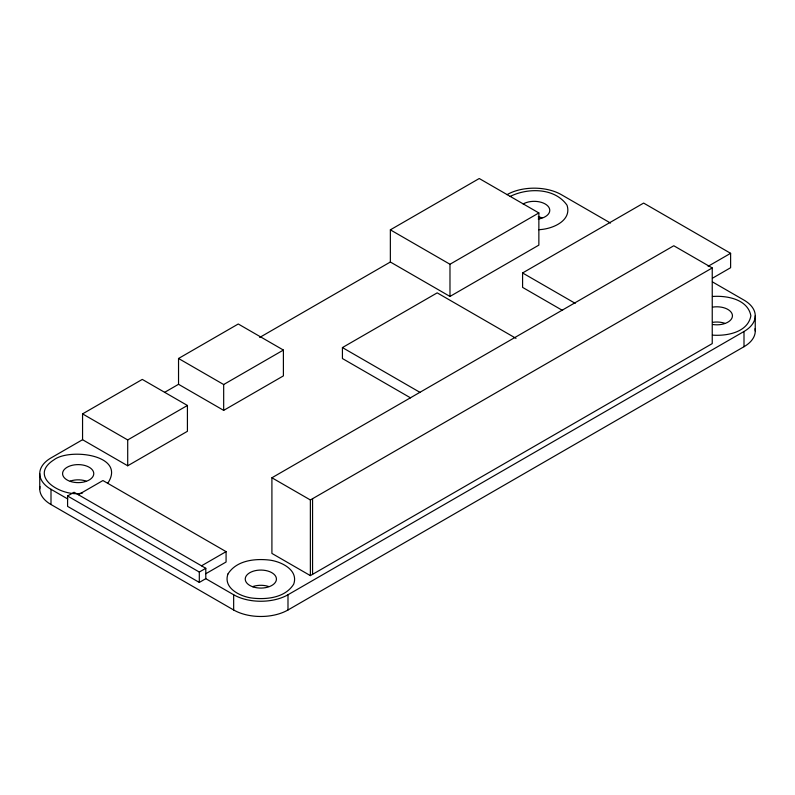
<?xml version="1.0" encoding="UTF-8"?>
<svg xmlns="http://www.w3.org/2000/svg" width="795" height="795" viewBox="0 0 795 795"><rect width="100%" height="100%" fill="white"/><g stroke="black" fill="none" stroke-linecap="round" stroke-linejoin="round"><path stroke-width="1.19" d="M107.643 483.449C126.991 454.69 69.612 447.923 54.1 459.729C26.464 477.169 63.978 497.978 82.571 492.94M390.355 262.012L390.355 229.835L479.246 178.517L538.861 212.941L538.861 245.118L449.98 296.436L390.355 262.012L259.677 337.458M82.561 439.715L82.561 413.887L142.285 379.404L187.421 405.47L187.421 431.297L127.707 465.781L82.561 439.715L50.999 457.94A38.418 22.181 0 0 0 50.999 489.303L50.999 504.527L233.66 609.984A38.418 22.181 0 0 0 287.989 609.984L744.001 346.709A38.418 22.181 0 0 0 755.041 328.713M178.537 384.303L178.537 358.475L238.261 323.992L283.398 350.058L283.398 375.886L223.673 410.369L178.537 384.303L164.674 392.313M82.561 413.887L127.707 439.943L187.421 405.47M178.537 358.475L223.673 384.532L283.398 350.058M390.355 229.835L449.98 264.258L538.861 212.941M205.796 578.671L199.306 582.427L67.585 506.375L67.585 495.991L74.074 492.244L205.796 568.296L205.796 578.671L233.66 594.759A38.418 22.181 0 0 0 287.989 594.759L744.001 331.485A38.418 22.181 0 0 0 744.001 300.122L712.399 281.877M78.367 494.719L102.933 480.538L226.078 551.631L226.078 562.015L205.776 573.732M410.578 397.878L342.426 358.535L342.426 347.574L437.2 292.858L516.005 338.352M562.602 310.487L522.583 287.383L522.583 272.963L643.632 203.083L730.615 253.307L730.615 267.716L712.449 278.21M271.91 477.775L673.792 245.754L712.24 267.945L712.24 343.599L310.368 575.62L271.91 553.419L271.91 477.775L310.368 499.966L712.24 267.945M708.116 266.295L730.615 253.307M201.503 565.821L226.078 551.631M67.585 495.991L199.306 572.042L205.796 568.296M510.102 196.454C527.83 187.65 554.791 187.64 567.054 205.259C572.181 221.258 551.332 229.437 538.573 229.666M712.429 296.485C726.68 295.392 747.876 299.129 750.868 315.804C747.876 332.489 726.68 336.215 712.429 335.122M610.5 223.047L561.34 194.666A38.418 22.181 0 0 0 507.011 194.666M522.583 272.963L575.212 303.342M342.426 347.574L420.158 392.462M50.999 489.303L67.784 498.992M755.25 315.804L755.25 331.028M744.001 331.485L744.001 346.709M449.98 264.258L449.98 296.436M312.564 498.703L312.564 574.348M310.368 499.966L310.368 575.62M287.989 594.759L287.989 609.984M233.66 594.759L233.66 609.984M223.673 384.532L223.673 410.369M199.306 572.042L199.306 582.427M127.707 439.943L127.707 465.781M39.75 473.621L39.75 488.846M712.797 307.099A15.602 9.013 0 0 1 732.443 315.804A15.602 9.013 0 0 1 712.797 324.509M523.14 203.977A15.602 9.013 0 0 1 547.685 205.845A15.602 9.013 0 0 1 538.215 219.052M50.999 504.527A38.418 22.181 0 0 1 39.959 486.53M253.029 586.501A15.602 9.013 0 0 1 268.63 586.501M70.367 481.035A15.602 9.013 0 0 1 85.969 481.035M712.797 322.323A15.602 9.013 0 0 1 724.633 323.227M538.215 216.866A15.602 9.013 0 0 1 541.971 217.77M227.946 573.99C222.878 588.24 240.488 596.618 252.015 598.059C266.673 599.788 285.186 597.83 293.703 584.166C298.771 569.916 281.172 561.538 269.634 560.097C254.986 558.368 236.473 560.326 227.946 573.99M70.367 481.422A15.602 9.013 0 0 0 93.77 473.621A15.602 9.013 0 0 0 70.367 465.82A15.602 9.013 0 0 0 70.367 481.422M253.029 586.879A15.602 9.013 0 0 0 276.431 579.078A15.602 9.013 0 0 0 253.029 571.277A15.602 9.013 0 0 0 253.029 586.879"/></g></svg>
